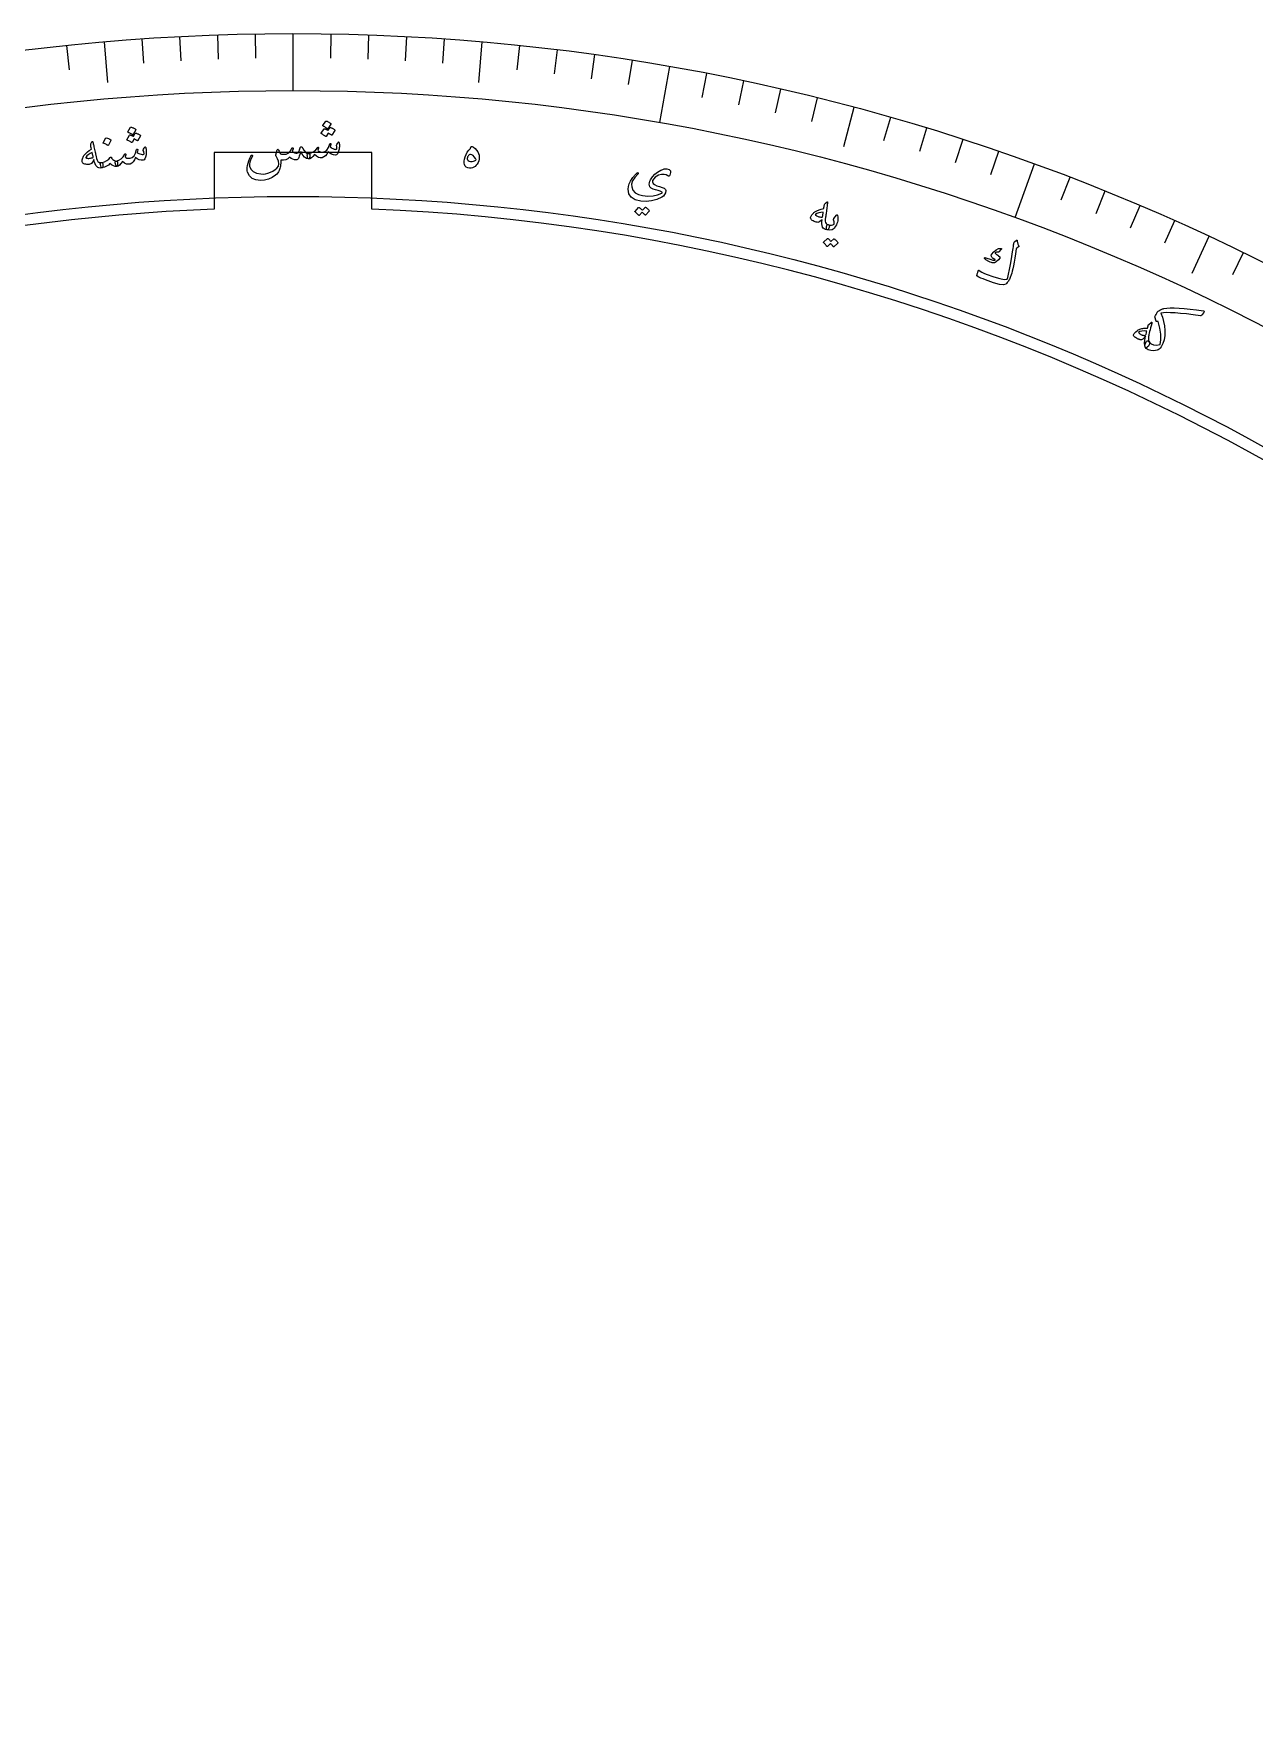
# Model space of a CAD drawing. Header units: millimetres. Extents: x -81 to 81, y -80 to 113.
# Drawn here: x -9.6 to 35.5, y 18.1 to 80.1 of the extents above; entities that cross this region are included whole.
import ezdxf

# ---------------------------------------------------------------- set-up
doc = ezdxf.new("R2010")
doc.units = ezdxf.units.MM
for name, color, linetype in [('CUT_INNER', 6, 'Continuous'), ('ENGRAVE', 7, 'Continuous'), ('ENGRAVE_FINE', 8, 'Continuous'), ('TEXT', 5, 'Continuous')]:
    doc.layers.add(name, color=color, linetype=linetype)

msp = doc.modelspace()

# ---------------------------------------------------------------- linework, layer by layer
at = {"layer": 'CUT_INNER'}
for points in [[(2.9175, 75.6895), (-2.9175, 75.6895), (-2.9175, 73.5994)], [(2.9175, 73.5994), (2.9175, 75.6895)]]:
    msp.add_lwpolyline(points, dxfattribs=at)
for centre, radius, start, end in [((0, -0.0002), 73.6574, 92.270063, 344.882979), ((0.0005, 0.0001), 73.657, 344.882642, 87.730351)]:
    msp.add_arc(centre, radius, start, end, dxfattribs=at)
at = {"layer": 'ENGRAVE'}
for points in [[(0, 80.0894), (0, 77.982)], [(-6.9803, 79.7847), (-6.8491, 78.2851)], [(6.9803, 79.7847), (6.8491, 78.2851)], [(13.9074, 78.8727), (13.5414, 76.7972)], [(20.7287, 77.3605), (20.3391, 75.9064)], [(27.3922, 75.2595), (26.6714, 73.2791)], [(33.8473, 72.5857), (33.2111, 71.2214)]]:
    msp.add_lwpolyline(points, dxfattribs=at)
for radius in [80.0894, 77.982, 74.068]:
    msp.add_circle((0, 0), radius, dxfattribs=at)
at = {"layer": 'ENGRAVE_FINE'}
for points in [[(-4.1916, 79.9797), (-4.1443, 79.0777)], [(-2.7951, 80.0407), (-2.7636, 79.138)], [(-1.3978, 80.0773), (-1.382, 79.1742)], [(1.3978, 80.0773), (1.382, 79.1742)], [(2.7951, 80.0407), (2.7636, 79.138)], [(4.1916, 79.9797), (4.1443, 79.0777)], [(-8.3716, 79.6507), (-8.2772, 78.7524)], [(-5.5868, 79.8944), (-5.5238, 78.9933)], [(5.5868, 79.8944), (5.5238, 78.9933)], [(8.3716, 79.6507), (8.2772, 78.7524)], [(9.7604, 79.4925), (9.6504, 78.596)], [(11.1463, 79.31), (11.0206, 78.4156)], [(12.5288, 79.1034), (12.3875, 78.2113)], [(15.2818, 78.618), (15.1094, 77.7314)], [(16.6515, 78.3393), (16.4637, 77.4558)], [(18.0162, 78.0368), (17.813, 77.1567)], [(19.3754, 77.7105), (19.1569, 76.8341)], [(22.0756, 76.9869), (21.8267, 76.1187)], [(23.4159, 76.5899), (23.1518, 75.7262)], [(24.749, 76.1696), (24.4699, 75.3106)], [(26.0746, 75.7261), (25.7805, 74.8721)], [(28.7015, 74.7699), (28.3778, 73.9267)], [(30.002, 74.2576), (29.6637, 73.4202)], [(31.2934, 73.7227), (30.9405, 72.8913)], [(32.5753, 73.1654), (32.2079, 72.3402)], [(35.1089, 71.9839), (34.713, 71.1721)]]:
    msp.add_lwpolyline(points, dxfattribs=at)
at = {"layer": 'TEXT'}
for points in [[(1.2167, 76.851), (1.2196, 76.8537), (1.2236, 76.8553), (1.2287, 76.8558), (1.235, 76.8552), (1.2573, 76.8465), (1.2789, 76.837), (1.2997, 76.8267), (1.3199, 76.8155), (1.3394, 76.8033), (1.3585, 76.79), (1.3771, 76.7756), (1.3952, 76.7601), (1.3997, 76.7545), (1.4019, 76.7493), (1.4018, 76.7444), (1.3994, 76.7398), (1.2872, 76.5706), (1.2832, 76.5676), (1.2781, 76.5674), (1.2719, 76.57), (1.2646, 76.5755), (1.2583, 76.5801), (1.2483, 76.587), (1.2347, 76.5962), (1.2174, 76.6078), (1.1961, 76.6216), (1.1707, 76.6378), (1.1409, 76.6562), (1.107, 76.677), (1.1025, 76.6804), (1.1002, 76.6838), (1.1003, 76.6872), (1.1026, 76.6906)], [(-6.9212, 76.2296), (-6.9186, 76.2326), (-6.9148, 76.2347), (-6.9097, 76.2357), (-6.9035, 76.2357), (-6.8579, 76.222), (-6.8146, 76.2042), (-6.7734, 76.1821), (-6.7345, 76.1559), (-6.7306, 76.1517), (-6.7286, 76.1474), (-6.7287, 76.1428), (-6.7307, 76.1382), (-6.8215, 75.9583), (-6.8251, 75.9539), (-6.8301, 75.9524), (-6.8365, 75.954), (-6.8443, 75.9585), (-6.851, 75.9624), (-6.8616, 75.9682), (-6.8761, 75.976), (-6.8945, 75.9856), (-6.917, 75.9971), (-6.9439, 76.0105), (-6.9753, 76.0257), (-7.0111, 76.0427), (-7.016, 76.0457), (-7.0185, 76.0488), (-7.0188, 76.0522), (-7.0169, 76.0558)], [(-5.8298, 76.4044), (-5.8272, 76.4074), (-5.8233, 76.4094), (-5.8183, 76.4103), (-5.812, 76.4102), (-5.789, 76.4036), (-5.7667, 76.3962), (-5.7451, 76.3878), (-5.7241, 76.3785), (-5.7036, 76.3682), (-5.6834, 76.3567), (-5.6636, 76.344), (-5.6442, 76.3302), (-5.6403, 76.3259), (-5.6384, 76.3211), (-5.6384, 76.3159), (-5.6404, 76.3102), (-5.7362, 76.1315), (-5.739, 76.129), (-5.7434, 76.1287), (-5.7494, 76.1305), (-5.7569, 76.1344), (-5.7619, 76.1372), (-5.7697, 76.1414), (-5.7802, 76.147), (-5.7936, 76.1542), (-5.8098, 76.1627), (-5.8288, 76.1724), (-5.8506, 76.1833), (-5.8752, 76.1954), (-5.9445, 76.0635), (-5.9482, 76.0602), (-5.9533, 76.0595), (-5.9597, 76.0615), (-5.9675, 76.0663), (-5.9742, 76.0703), (-5.9847, 76.0762), (-5.9991, 76.0841), (-6.0173, 76.094), (-6.0397, 76.1057), (-6.0665, 76.1194), (-6.0977, 76.135), (-6.1334, 76.1525), (-6.1372, 76.1555), (-6.139, 76.1588), (-6.1389, 76.1622), (-6.1367, 76.1657), (-6.0388, 76.3362), (-6.0362, 76.3392), (-6.0323, 76.3412), (-6.0273, 76.3422), (-6.021, 76.3421), (-6.0048, 76.3375), (-5.9886, 76.3325), (-5.9726, 76.3271), (-5.9567, 76.3212), (-5.941, 76.3147), (-5.9257, 76.3075), (-5.9108, 76.2995), (-5.8963, 76.2909)], [(-6.0045, 76.6257), (-6.0019, 76.6287), (-5.998, 76.6307), (-5.9929, 76.6317), (-5.9866, 76.6316), (-5.9636, 76.6251), (-5.9412, 76.6176), (-5.9195, 76.6093), (-5.8984, 76.6001), (-5.8779, 76.5898), (-5.8576, 76.5783), (-5.8377, 76.5658), (-5.8182, 76.552), (-5.8132, 76.5469), (-5.8106, 76.5419), (-5.8102, 76.5369), (-5.8121, 76.5321), (-5.9079, 76.3532), (-5.9116, 76.3498), (-5.9167, 76.3491), (-5.9231, 76.3512), (-5.9309, 76.3559), (-5.9376, 76.3599), (-5.9482, 76.3659), (-5.9627, 76.3738), (-5.981, 76.3836), (-6.0034, 76.3954), (-6.0303, 76.4091), (-6.0616, 76.4247), (-6.0974, 76.4422), (-6.1022, 76.4452), (-6.1047, 76.4484), (-6.105, 76.4517), (-6.103, 76.4553)], [(1.3698, 76.6142), (1.3727, 76.617), (1.3767, 76.6186), (1.3819, 76.619), (1.3881, 76.6184), (1.4103, 76.6097), (1.4318, 76.6001), (1.4526, 76.5897), (1.4726, 76.5785), (1.4921, 76.5663), (1.5111, 76.553), (1.5296, 76.5385), (1.5477, 76.523), (1.5511, 76.5183), (1.5526, 76.5133), (1.552, 76.5081), (1.5495, 76.5027), (1.4373, 76.3337), (1.4343, 76.3315), (1.4299, 76.3316), (1.4242, 76.334), (1.417, 76.3386), (1.4123, 76.3418), (1.405, 76.3467), (1.395, 76.3534), (1.3823, 76.3618), (1.367, 76.3718), (1.349, 76.3832), (1.3283, 76.3961), (1.305, 76.4104), (1.2236, 76.2857), (1.2196, 76.2826), (1.2145, 76.2824), (1.2083, 76.2851), (1.201, 76.2905), (1.1947, 76.2951), (1.1848, 76.302), (1.1712, 76.3113), (1.154, 76.3228), (1.1328, 76.3366), (1.1074, 76.3527), (1.0778, 76.3712), (1.0439, 76.3919), (1.0404, 76.3953), (1.0389, 76.3987), (1.0394, 76.4021), (1.0418, 76.4055), (1.1554, 76.5659), (1.1582, 76.5687), (1.1622, 76.5703), (1.1674, 76.5708), (1.1736, 76.5702), (1.1893, 76.5641), (1.2049, 76.5576), (1.2204, 76.5506), (1.2357, 76.5433), (1.2507, 76.5354), (1.2652, 76.5268), (1.2793, 76.5175), (1.293, 76.5074)], [(-7.4293, 76.0822), (-7.4174, 76.0975), (-7.4072, 76.1002), (-7.3985, 76.0903), (-7.3915, 76.0678), (-7.3886, 76.0541), (-7.3843, 76.0351), (-7.3787, 76.0109), (-7.3717, 75.9815), (-7.3635, 75.9465), (-7.3541, 75.9057), (-7.3437, 75.8591), (-7.3321, 75.8066), (-7.3206, 75.7551), (-7.3104, 75.7089), (-7.3014, 75.6682), (-7.2937, 75.6328), (-7.2872, 75.603), (-7.282, 75.5788), (-7.278, 75.5603), (-7.2753, 75.5475), (-7.256, 75.4669), (-7.2334, 75.4051), (-7.2075, 75.3619), (-7.1784, 75.3374), (-7.1587, 75.3287), (-7.1354, 75.3239), (-7.1085, 75.3232), (-7.0781, 75.3265), (-7.0598, 75.3253), (-7.0452, 75.3177), (-7.0341, 75.3039), (-7.0268, 75.2838), (-7.0225, 75.2592), (-7.021, 75.2341), (-7.0223, 75.2084), (-7.0263, 75.1821), (-7.0325, 75.1595), (-7.04, 75.1424), (-7.0489, 75.1308), (-7.0592, 75.1248), (-7.1176, 75.1198), (-7.1689, 75.1257), (-7.2131, 75.1424), (-7.2502, 75.1699), (-7.2833, 75.2124), (-7.3128, 75.2696), (-7.3387, 75.3416), (-7.361, 75.4283), (-7.3873, 75.3716), (-7.4153, 75.3263), (-7.445, 75.2924), (-7.4763, 75.2699), (-7.5026, 75.2604), (-7.534, 75.2546), (-7.5706, 75.2525), (-7.6123, 75.254), (-7.6567, 75.2594), (-7.6943, 75.2672), (-7.7251, 75.2773), (-7.7491, 75.2899), (-7.7692, 75.3063), (-7.7832, 75.3243), (-7.7911, 75.3437), (-7.793, 75.3646), (-7.7905, 75.3911), (-7.7847, 75.4209), (-7.7755, 75.4538), (-7.7629, 75.4899), (-7.7485, 75.5263), (-7.7357, 75.5555), (-7.7243, 75.5774), (-7.7145, 75.5922), (-7.6579, 75.6539), (-7.5952, 75.7129), (-7.5264, 75.7689), (-7.4517, 75.8221), (-7.4588, 75.8648), (-7.4646, 75.9017), (-7.4689, 75.9328), (-7.4718, 75.9581), (-7.4727, 75.9796), (-7.4707, 75.999), (-7.466, 76.0164), (-7.4586, 76.0318)], [(-7.4225, 75.687), (-7.5011, 75.6511), (-7.5667, 75.6099), (-7.6193, 75.5635), (-7.6588, 75.5118), (-7.6611, 75.5051), (-7.6603, 75.4992), (-7.6566, 75.4942), (-7.6498, 75.4901), (-7.6254, 75.4825), (-7.5993, 75.4774), (-7.5715, 75.4749), (-7.5419, 75.4749), (-7.5107, 75.4776), (-7.4777, 75.4828), (-7.443, 75.4905), (-7.4065, 75.5008), (-7.4009, 75.5032), (-7.3952, 75.507), (-7.3894, 75.5122), (-7.3834, 75.5189), (-7.3865, 75.5371), (-7.3901, 75.5561), (-7.3943, 75.5759), (-7.3989, 75.5966), (-7.404, 75.618), (-7.4097, 75.6402), (-7.4158, 75.6632), (-7.4225, 75.687)], [(-5.4788, 75.8999), (-5.4741, 75.9036), (-5.4682, 75.9029), (-5.4612, 75.8978), (-5.453, 75.8882), (-5.4438, 75.8716), (-5.436, 75.8477), (-5.4296, 75.8162), (-5.4247, 75.7774), (-5.4208, 75.7331), (-5.4201, 75.6897), (-5.4226, 75.6472), (-5.4282, 75.6056), (-5.4474, 75.524), (-5.471, 75.4648), (-5.499, 75.4278), (-5.5314, 75.413), (-5.6104, 75.4118), (-5.6849, 75.427), (-5.7546, 75.4585), (-5.8199, 75.5064), (-5.8554, 75.4203), (-5.9002, 75.3517), (-5.9541, 75.3007), (-6.0172, 75.2674), (-6.0852, 75.2557), (-6.156, 75.2674), (-6.2296, 75.3026), (-6.306, 75.3612), (-6.3574, 75.2827), (-6.4093, 75.2254), (-6.4619, 75.1891), (-6.5151, 75.1739), (-6.5265, 75.1791), (-6.5384, 75.1968), (-6.5508, 75.2267), (-6.5638, 75.2691), (-6.5709, 75.3114), (-6.568, 75.3433), (-6.5553, 75.3648), (-6.5326, 75.3758), (-6.4314, 75.4081), (-6.3449, 75.4613), (-6.273, 75.5355), (-6.2156, 75.6307), (-6.2125, 75.6359), (-6.209, 75.6398), (-6.2051, 75.6422), (-6.2008, 75.6433), (-6.1955, 75.6431), (-6.1906, 75.6418), (-6.1861, 75.6394), (-6.1821, 75.6357), (-6.1791, 75.6239), (-6.1823, 75.603), (-6.1918, 75.5731), (-6.2077, 75.5343), (-6.1805, 75.5075), (-6.1403, 75.4895), (-6.087, 75.4801), (-6.0206, 75.4794), (-5.9398, 75.5032), (-5.8723, 75.565), (-5.8181, 75.665), (-5.7771, 75.8032), (-5.7751, 75.8103), (-5.7724, 75.8155), (-5.769, 75.8187), (-5.7648, 75.82), (-5.7584, 75.8199), (-5.7528, 75.8186), (-5.748, 75.8162), (-5.7439, 75.8125), (-5.7407, 75.8071), (-5.7385, 75.8017), (-5.7376, 75.7961), (-5.7377, 75.7904), (-5.753, 75.6944), (-5.725, 75.6731), (-5.6919, 75.655), (-5.6537, 75.6401), (-5.6103, 75.6284), (-5.5685, 75.6217), (-5.5371, 75.6219), (-5.516, 75.629), (-5.5053, 75.6429), (-5.503, 75.6631), (-5.5072, 75.6913), (-5.5179, 75.7275), (-5.5351, 75.7716), (-5.5336, 75.7846), (-5.5237, 75.8103), (-5.5055, 75.8487), (-5.4788, 75.8999)], [(0.2645, 75.8673), (0.2689, 75.8786), (0.2753, 75.888), (0.2836, 75.8955), (0.2939, 75.9009), (0.3073, 75.903), (0.3204, 75.898), (0.3331, 75.886), (0.3456, 75.8669), (0.4008, 75.7742), (0.4572, 75.7082), (0.5147, 75.6688), (0.5736, 75.6562), (0.6019, 75.6489), (0.6194, 75.6254), (0.626, 75.5857), (0.6219, 75.5297), (0.6144, 75.4963), (0.6036, 75.4724), (0.5894, 75.4582), (0.5721, 75.4535), (0.4931, 75.47), (0.4218, 75.5181), (0.3582, 75.598), (0.3022, 75.7095), (0.2976, 75.7195), (0.2927, 75.7225), (0.2874, 75.7184), (0.2819, 75.7073), (0.2554, 75.6244), (0.2326, 75.5578), (0.2135, 75.5075), (0.1982, 75.4735), (0.1829, 75.4489), (0.164, 75.4313), (0.1414, 75.4208), (0.1152, 75.4173), (0.0515, 75.4229), (-0.0101, 75.4416), (-0.0694, 75.4735), (-0.1266, 75.5186), (-0.1909, 75.4619), (-0.2652, 75.4248), (-0.3496, 75.4073), (-0.4442, 75.4094), (-0.4469, 75.3503), (-0.4513, 75.2945), (-0.4574, 75.2421), (-0.4652, 75.1931), (-0.4747, 75.1473), (-0.4858, 75.1046), (-0.4987, 75.065), (-0.5132, 75.0284), (-0.5368, 74.9797), (-0.5659, 74.9352), (-0.6006, 74.8948), (-0.6408, 74.8586), (-0.7735, 74.7701), (-0.9111, 74.7072), (-1.0539, 74.6698), (-1.2019, 74.658), (-1.3721, 74.6792), (-1.5082, 74.7375), (-1.6104, 74.8332), (-1.6786, 74.9664), (-1.6894, 75.0136), (-1.6932, 75.0702), (-1.69, 75.1363), (-1.6797, 75.2118), (-1.6608, 75.2951), (-1.632, 75.3846), (-1.5932, 75.4801), (-1.5443, 75.5818), (-1.5398, 75.5888), (-1.535, 75.5938), (-1.5299, 75.5968), (-1.5245, 75.5979), (-1.5172, 75.5974), (-1.5109, 75.5954), (-1.5058, 75.592), (-1.5018, 75.5871), (-1.4992, 75.5814), (-1.4982, 75.5754), (-1.4989, 75.569), (-1.5013, 75.5624), (-1.5581, 75.4403), (-1.5947, 75.3381), (-1.6112, 75.2557), (-1.6078, 75.1931), (-1.5566, 75.0774), (-1.4688, 74.9899), (-1.3445, 74.9306), (-1.1836, 74.8993), (-1.1042, 74.8974), (-1.0197, 74.9073), (-0.9301, 74.929), (-0.8353, 74.9625), (-0.7403, 75.0068), (-0.6593, 75.0588), (-0.5921, 75.1185), (-0.5388, 75.1859), (-0.5262, 75.2752), (-0.5362, 75.3671), (-0.5689, 75.4617), (-0.6244, 75.5589), (-0.63, 75.57), (-0.633, 75.5808), (-0.6335, 75.5914), (-0.6315, 75.6017), (-0.5813, 75.7889), (-0.5742, 75.8059), (-0.5658, 75.8138), (-0.5562, 75.8128), (-0.5455, 75.8027), (-0.5309, 75.7755), (-0.517, 75.7455), (-0.5035, 75.7127), (-0.4907, 75.677), (-0.4672, 75.6466), (-0.4197, 75.6296), (-0.3481, 75.6259), (-0.2525, 75.6354), (-0.2008, 75.6503), (-0.1555, 75.6767), (-0.1167, 75.7147), (-0.0843, 75.7641), (-0.08, 75.7711), (-0.0759, 75.7785), (-0.0721, 75.7863), (-0.0686, 75.7945), (-0.0652, 75.803), (-0.0619, 75.8117), (-0.0585, 75.8205), (-0.0551, 75.8294), (-0.0482, 75.8463), (-0.0411, 75.8587), (-0.0336, 75.8666), (-0.0259, 75.87), (-0.0191, 75.8701), (-0.0124, 75.8683), (-0.0056, 75.8645), (0.0011, 75.8587), (0.0068, 75.8527), (0.0101, 75.8458), (0.0113, 75.838), (0.0101, 75.8294), (-0.0124, 75.7642), (-0.0152, 75.7443), (-0.0124, 75.7276), (-0.0039, 75.7139), (0.0101, 75.7034), (0.0543, 75.6832), (0.0994, 75.6723), (0.1452, 75.6707), (0.192, 75.6784), (0.2075, 75.6927), (0.2247, 75.7289), (0.2437, 75.7871), (0.2645, 75.8673)], [(1.6719, 76.079), (1.6769, 76.0823), (1.6827, 76.081), (1.6892, 76.0752), (1.6965, 76.0649), (1.7041, 76.0476), (1.7096, 76.023), (1.713, 75.9911), (1.7142, 75.9519), (1.7139, 75.9075), (1.7106, 75.8642), (1.7041, 75.8221), (1.6946, 75.7812), (1.6679, 75.7019), (1.6388, 75.6451), (1.6075, 75.6109), (1.5739, 75.5992), (1.495, 75.6054), (1.4224, 75.6275), (1.3558, 75.6655), (1.2954, 75.7193), (1.2519, 75.6369), (1.2009, 75.5728), (1.1425, 75.5271), (1.0765, 75.4998), (1.0077, 75.4946), (0.9383, 75.5129), (0.8684, 75.5548), (0.7977, 75.6204), (0.7392, 75.5471), (0.6821, 75.4948), (0.6264, 75.4637), (0.5721, 75.4535), (0.5612, 75.4598), (0.551, 75.4785), (0.5414, 75.5095), (0.5325, 75.5529), (0.5294, 75.5957), (0.5352, 75.6272), (0.55, 75.6473), (0.5736, 75.6562), (0.6773, 75.6788), (0.7685, 75.7237), (0.847, 75.7908), (0.9131, 75.8802), (0.9166, 75.8851), (0.9205, 75.8886), (0.9246, 75.8906), (0.929, 75.8913), (0.9343, 75.8907), (0.9391, 75.8889), (0.9432, 75.8861), (0.9469, 75.8821), (0.9488, 75.8699), (0.9436, 75.8495), (0.9313, 75.8206), (0.9119, 75.7834), (0.9364, 75.7543), (0.9748, 75.7325), (1.027, 75.7182), (1.093, 75.7112), (1.1757, 75.7273), (1.2487, 75.7826), (1.312, 75.8771), (1.3658, 76.0108), (1.3685, 76.0176), (1.3717, 76.0225), (1.3754, 76.0254), (1.3796, 76.0263), (1.386, 76.0256), (1.3914, 76.0238), (1.396, 76.0209), (1.3998, 76.0169), (1.4025, 76.0113), (1.4041, 76.0056), (1.4045, 76), (1.4039, 75.9943), (1.3796, 75.9002), (1.4055, 75.8764), (1.4368, 75.8552), (1.4734, 75.8368), (1.5155, 75.8211), (1.5565, 75.8105), (1.5878, 75.8078), (1.6094, 75.8128), (1.6213, 75.8256), (1.6256, 75.8455), (1.6241, 75.874), (1.6168, 75.911), (1.6038, 75.9566), (1.6065, 75.9694), (1.6187, 75.994), (1.6405, 76.0306), (1.6719, 76.079)], [(6.5807, 75.9049), (6.6007, 75.9121), (6.6227, 75.912), (6.6466, 75.9047), (6.6724, 75.8901), (6.7353, 75.8397), (6.7872, 75.7839), (6.828, 75.7229), (6.8578, 75.6566), (6.8764, 75.5887), (6.8833, 75.5203), (6.8786, 75.4517), (6.8623, 75.3827), (6.8385, 75.3205), (6.8083, 75.266), (6.7719, 75.2192), (6.7291, 75.1799), (6.6822, 75.1495), (6.633, 75.1291), (6.5817, 75.1188), (6.5282, 75.1185), (6.4593, 75.1296), (6.4044, 75.1541), (6.3635, 75.192), (6.3367, 75.2434), (6.3231, 75.3043), (6.3222, 75.3728), (6.3341, 75.4491), (6.3588, 75.533), (6.3947, 75.6192), (6.4402, 75.7001), (6.4951, 75.7756), (6.5597, 75.8457), (6.562, 75.8491), (6.5639, 75.855), (6.5655, 75.8635), (6.5667, 75.8745), (6.5685, 75.8865), (6.5714, 75.8956), (6.5754, 75.9017), (6.5807, 75.9049)], [(6.7515, 75.404), (6.7619, 75.4149), (6.7645, 75.4299), (6.7593, 75.449), (6.7463, 75.4722), (6.6994, 75.5335), (6.6523, 75.5778), (6.6051, 75.6051), (6.5578, 75.6154), (6.5348, 75.6133), (6.5127, 75.6029), (6.4916, 75.5843), (6.4715, 75.5573), (6.4547, 75.5278), (6.4436, 75.5015), (6.4381, 75.4784), (6.4382, 75.4585), (6.4508, 75.4208), (6.4754, 75.3926), (6.5121, 75.3737), (6.5608, 75.3643), (6.6155, 75.363), (6.6655, 75.3692), (6.7108, 75.3829), (6.7515, 75.404)], [(-6.5326, 75.3758), (-6.5143, 75.3716), (-6.5008, 75.3667), (-6.492, 75.3611), (-6.4879, 75.3548), (-6.4854, 75.3448), (-6.4838, 75.3325), (-6.4831, 75.3179), (-6.4833, 75.301), (-6.4872, 75.2462), (-6.4937, 75.2068), (-6.503, 75.1827), (-6.5151, 75.1739), (-6.576, 75.1772), (-6.6385, 75.1976), (-6.7026, 75.235), (-6.7682, 75.2894), (-6.8208, 75.2295), (-6.8868, 75.182), (-6.9662, 75.1472), (-7.0592, 75.1248), (-7.0695, 75.1259), (-7.0783, 75.1315), (-7.0856, 75.1414), (-7.0913, 75.1557), (-7.118, 75.2481), (-7.121, 75.2584), (-7.1212, 75.2699), (-7.1188, 75.2824), (-7.1136, 75.296), (-7.1071, 75.3068), (-7.0991, 75.3155), (-7.0894, 75.3221), (-7.0781, 75.3265), (-6.9668, 75.3539), (-6.8767, 75.3926), (-6.808, 75.443), (-6.7605, 75.5049), (-6.755, 75.5133), (-6.7483, 75.5195), (-6.7401, 75.5236), (-6.7307, 75.5256), (-6.7218, 75.5251), (-6.7151, 75.5219), (-6.7108, 75.5159), (-6.7088, 75.5072), (-6.7077, 75.4988), (-6.7062, 75.4916), (-6.7043, 75.4856), (-6.7019, 75.4807), (-6.6602, 75.4388), (-6.6181, 75.4073), (-6.5756, 75.3863), (-6.5326, 75.3758)], [(13.8576, 74.8318), (13.7901, 74.8691), (13.71, 74.8848), (13.6174, 74.8789), (13.5123, 74.8515), (13.4431, 74.8196), (13.3827, 74.7776), (13.3312, 74.7253), (13.2885, 74.6629), (13.283, 74.6498), (13.2802, 74.6358), (13.2801, 74.6206), (13.2826, 74.6045), (13.3093, 74.5508), (13.3618, 74.5045), (13.4401, 74.4656), (13.5441, 74.4339), (13.647, 74.4035), (13.7194, 74.3691), (13.7614, 74.3309), (13.773, 74.2888), (13.76, 74.2076), (13.7309, 74.1386), (13.6855, 74.0818), (13.624, 74.037), (13.44, 73.9544), (13.2511, 73.9028), (13.057, 73.8824), (12.8576, 73.8929), (12.6468, 73.9447), (12.4981, 74.0367), (12.4114, 74.1695), (12.3866, 74.3431), (12.3986, 74.4341), (12.428, 74.5302), (12.4747, 74.6314), (12.5389, 74.7376), (12.56, 74.7666), (12.5813, 74.7944), (12.6028, 74.8211), (12.6246, 74.8465), (12.6467, 74.8709), (12.6695, 74.8943), (12.6928, 74.9167), (12.7167, 74.9382), (12.729, 74.9467), (12.7391, 74.9493), (12.7471, 74.9459), (12.753, 74.9366), (12.7553, 74.926), (12.7546, 74.9158), (12.7508, 74.9062), (12.744, 74.8971), (12.6277, 74.7655), (12.5513, 74.6419), (12.5146, 74.5265), (12.5173, 74.4194), (12.5637, 74.2991), (12.6456, 74.2058), (12.7631, 74.1394), (12.9162, 74.0998), (13.118, 74.0808), (13.3045, 74.09), (13.4759, 74.1275), (13.6323, 74.1934), (13.6422, 74.1996), (13.6468, 74.2068), (13.6461, 74.2149), (13.6402, 74.224), (13.6133, 74.2439), (13.5641, 74.2654), (13.4928, 74.2887), (13.3993, 74.3137), (13.3048, 74.3429), (13.235, 74.3785), (13.19, 74.4206), (13.1696, 74.469), (13.1657, 74.5224), (13.1716, 74.5767), (13.1873, 74.6318), (13.2129, 74.6877), (13.2828, 74.7941), (13.3703, 74.8878), (13.4757, 74.9689), (13.5987, 75.0372), (13.631, 75.0528), (13.662, 75.0657), (13.6916, 75.0761), (13.7199, 75.0838), (13.7468, 75.089), (13.7721, 75.092), (13.7958, 75.0926), (13.818, 75.091), (13.9015, 75.0674), (13.9467, 75.0208), (13.9536, 74.9513), (13.9223, 74.8588), (13.9073, 74.8351), (13.8915, 74.8227), (13.8749, 74.8216), (13.8576, 74.8318)], [(19.7227, 73.856), (19.7392, 73.8662), (19.7498, 73.8651), (19.7544, 73.8528), (19.7531, 73.8292), (19.751, 73.8154), (19.7484, 73.7961), (19.7452, 73.7715), (19.7414, 73.7415), (19.7368, 73.7059), (19.7313, 73.6644), (19.7247, 73.617), (19.7172, 73.5638), (19.7099, 73.5115), (19.7032, 73.4647), (19.6973, 73.4234), (19.6922, 73.3876), (19.6878, 73.3574), (19.6842, 73.3329), (19.6814, 73.3142), (19.6795, 73.3012), (19.6693, 73.219), (19.6688, 73.1531), (19.6779, 73.1036), (19.6966, 73.0705), (19.712, 73.0554), (19.7321, 73.0428), (19.757, 73.0327), (19.7867, 73.0251), (19.8034, 73.0176), (19.8144, 73.0054), (19.8199, 72.9886), (19.8198, 72.9672), (19.8151, 72.9426), (19.8077, 72.9185), (19.7975, 72.8949), (19.7846, 72.8718), (19.7708, 72.8527), (19.7578, 72.8394), (19.7454, 72.8316), (19.7337, 72.8296), (19.6772, 72.8454), (19.6312, 72.8689), (19.5957, 72.9), (19.5706, 72.9388), (19.5545, 72.9902), (19.5469, 73.0541), (19.5479, 73.1306), (19.5575, 73.2197), (19.5129, 73.1758), (19.4708, 73.1432), (19.4311, 73.1219), (19.3939, 73.1118), (19.366, 73.1121), (19.3345, 73.1176), (19.2995, 73.1285), (19.261, 73.1446), (19.2213, 73.1652), (19.1888, 73.1857), (19.1635, 73.206), (19.1454, 73.2261), (19.1324, 73.2486), (19.1256, 73.2703), (19.125, 73.2912), (19.1305, 73.3115), (19.1422, 73.3355), (19.1581, 73.3613), (19.1782, 73.3889), (19.2026, 73.4183), (19.2289, 73.4473), (19.2511, 73.4702), (19.2695, 73.4867), (19.2838, 73.4971), (19.3585, 73.5351), (19.4379, 73.5683), (19.5219, 73.5967), (19.6106, 73.6203), (19.6189, 73.6628), (19.6264, 73.6994), (19.6333, 73.73), (19.6394, 73.7547), (19.6462, 73.7751), (19.6548, 73.7926), (19.6653, 73.8073), (19.6777, 73.8191)], [(13.0094, 73.6651), (13.0127, 73.6674), (13.0168, 73.6684), (13.0218, 73.6681), (13.0277, 73.6665), (13.0478, 73.6545), (13.067, 73.6418), (13.0854, 73.6284), (13.103, 73.6142), (13.1198, 73.5992), (13.136, 73.5832), (13.1516, 73.5661), (13.1666, 73.548), (13.1692, 73.5428), (13.1698, 73.5377), (13.1685, 73.5326), (13.1652, 73.5277), (13.0306, 73.3779), (13.0273, 73.3762), (13.0231, 73.3769), (13.0179, 73.3801), (13.0118, 73.3858), (13.0077, 73.3907), (13.0009, 73.3977), (12.9915, 73.4067), (12.9792, 73.4178), (12.9642, 73.4311), (12.9462, 73.4468), (12.9252, 73.4649), (12.9012, 73.4853), (12.7956, 73.3689), (12.791, 73.3656), (12.786, 73.3655), (12.7803, 73.3686), (12.7742, 73.3749), (12.7688, 73.3804), (12.7603, 73.3888), (12.7486, 73.3999), (12.7338, 73.4139), (12.7156, 73.4308), (12.6936, 73.4506), (12.6679, 73.4733), (12.6385, 73.4989), (12.6357, 73.5029), (12.6348, 73.5064), (12.6357, 73.5097), (12.6386, 73.5126), (12.7736, 73.6561), (12.7768, 73.6584), (12.7809, 73.6594), (12.7859, 73.6591), (12.7918, 73.6575), (12.8091, 73.6483), (12.8256, 73.6382), (12.8414, 73.6272), (12.8565, 73.6154), (12.8709, 73.6028), (12.8847, 73.5896), (12.8977, 73.5758), (12.9101, 73.5615)], [(19.5906, 73.4835), (19.5043, 73.4775), (19.4285, 73.4619), (19.363, 73.4368), (19.3079, 73.4023), (19.3034, 73.3968), (19.302, 73.3911), (19.3038, 73.3851), (19.3087, 73.3788), (19.3288, 73.3631), (19.3515, 73.3492), (19.3767, 73.3371), (19.4044, 73.3268), (19.4346, 73.3183), (19.4673, 73.3116), (19.5025, 73.3067), (19.5402, 73.3035), (19.5463, 73.3038), (19.553, 73.3054), (19.5603, 73.3082), (19.5682, 73.3124), (19.5717, 73.3305), (19.575, 73.3496), (19.578, 73.3696), (19.5809, 73.3905), (19.5836, 73.4124), (19.5861, 73.4352), (19.5884, 73.4589), (19.5906, 73.4835)], [(19.9884, 73.2526), (20.0861, 73.3706), (20.0991, 73.3829), (20.1101, 73.3856), (20.119, 73.3787), (20.1258, 73.362), (20.1342, 73.3156), (20.1376, 73.2686), (20.1362, 73.2211), (20.13, 73.1729), (20.1187, 73.124), (20.1022, 73.0741), (20.0805, 73.0231), (20.0535, 72.971), (19.9921, 72.8878), (19.9184, 72.8365), (19.8322, 72.8171), (19.7337, 72.8296), (19.7246, 72.8395), (19.719, 72.8633), (19.7169, 72.901), (19.7182, 72.9527), (19.7219, 72.9796), (19.7283, 73.0007), (19.7376, 73.0161), (19.7496, 73.0258), (19.7579, 73.0285), (19.7669, 73.0293), (19.7764, 73.0282), (19.7867, 73.0251), (19.8472, 73.0108), (19.9026, 73.0088), (19.9531, 73.0192), (19.9985, 73.0421), (20.0008, 73.0443), (20.0023, 73.0475), (20.0029, 73.0519), (20.0026, 73.0573), (20.0025, 73.0903), (19.9984, 73.125), (19.9904, 73.1613), (19.9785, 73.1993), (19.975, 73.2134), (19.9755, 73.2269), (19.98, 73.24), (19.9884, 73.2526)], [(19.9879, 72.4964), (19.9913, 72.4983), (19.9955, 72.4989), (20.0005, 72.4981), (20.0063, 72.4959), (20.0252, 72.4821), (20.0433, 72.4676), (20.0604, 72.4525), (20.0767, 72.4368), (20.0921, 72.4202), (20.1069, 72.4027), (20.1209, 72.3842), (20.1342, 72.3647), (20.1363, 72.3593), (20.1365, 72.3541), (20.1347, 72.3492), (20.1309, 72.3446), (19.9822, 72.2083), (19.9788, 72.2069), (19.9747, 72.208), (19.9698, 72.2117), (19.9641, 72.218), (19.9606, 72.2233), (19.9544, 72.2309), (19.9458, 72.2408), (19.9346, 72.253), (19.9208, 72.2677), (19.9042, 72.285), (19.8849, 72.305), (19.8628, 72.3276), (19.7462, 72.2218), (19.7414, 72.2189), (19.7363, 72.2193), (19.731, 72.2229), (19.7254, 72.2299), (19.7206, 72.2358), (19.7128, 72.245), (19.7022, 72.2572), (19.6887, 72.2725), (19.672, 72.2911), (19.6518, 72.3129), (19.6283, 72.338), (19.6012, 72.3663), (19.5988, 72.3705), (19.5982, 72.3741), (19.5994, 72.3773), (19.6026, 72.3799), (19.751, 72.5099), (19.7545, 72.5119), (19.7587, 72.5125), (19.7636, 72.5117), (19.7694, 72.5096), (19.7858, 72.4987), (19.8014, 72.4871), (19.8162, 72.4747), (19.8302, 72.4614), (19.8435, 72.4475), (19.856, 72.4331), (19.8678, 72.4181), (19.8788, 72.4026)], [(26.7612, 72.4306), (26.765, 72.4035), (26.7697, 72.3774), (26.7753, 72.3523), (26.7819, 72.3281), (26.7897, 72.3049), (26.7986, 72.2826), (26.8088, 72.2612), (26.8203, 72.2407), (26.8237, 72.2303), (26.8224, 72.2201), (26.8163, 72.2102), (26.8054, 72.2006), (26.7433, 72.1516), (26.737, 72.1461), (26.7322, 72.1413), (26.7289, 72.1371), (26.7269, 72.1336), (26.6986, 71.9494), (26.6717, 71.7834), (26.6463, 71.6356), (26.6224, 71.506), (26.5999, 71.3948), (26.579, 71.302), (26.5594, 71.2279), (26.5414, 71.1722), (26.5028, 71.0688), (26.4888, 71.0367), (26.4731, 71.0051), (26.4558, 70.974), (26.4368, 70.9433), (26.4161, 70.9131), (26.3936, 70.8834), (26.3691, 70.8543), (26.3428, 70.8257), (26.2609, 70.7992), (26.1089, 70.8169), (25.8866, 70.8782), (25.5937, 70.9826), (25.5035, 71.0186), (25.4208, 71.0543), (25.3457, 71.0894), (25.2781, 71.1242), (25.2727, 71.1293), (25.2695, 71.1351), (25.2687, 71.1415), (25.2701, 71.1486), (25.2798, 71.1818), (25.2887, 71.2119), (25.2971, 71.2389), (25.3048, 71.2629), (25.3119, 71.2841), (25.3186, 71.3028), (25.3249, 71.3189), (25.3307, 71.3325), (25.3344, 71.34), (25.3387, 71.3434), (25.3437, 71.3427), (25.3493, 71.3379), (25.3934, 71.3053), (25.4532, 71.2716), (25.5287, 71.2367), (25.6198, 71.2005), (25.8949, 71.1011), (26.1147, 71.0355), (26.2793, 71.0043), (26.389, 71.0079), (26.4127, 71.0722), (26.443, 71.1938), (26.4798, 71.3727), (26.5229, 71.609), (26.564, 71.8463), (26.5942, 72.0261), (26.6136, 72.1484), (26.6224, 72.2131), (26.6243, 72.231), (26.6261, 72.2477), (26.6277, 72.2633), (26.6292, 72.2777), (26.6306, 72.2909), (26.6317, 72.3026), (26.6326, 72.3129), (26.6333, 72.3218), (26.636, 72.3408), (26.6416, 72.3577), (26.6502, 72.3727), (26.6617, 72.3857), (26.7321, 72.451), (26.7375, 72.4551), (26.7424, 72.4574), (26.7469, 72.4576), (26.7511, 72.456), (26.7551, 72.4513), (26.7582, 72.4455), (26.7602, 72.4386), (26.7612, 72.4306)], [(26.1691, 72.1487), (26.1729, 72.1467), (26.1758, 72.1439), (26.1778, 72.1402), (26.1789, 72.1356), (26.1785, 72.132), (26.1774, 72.1283), (26.1758, 72.1246), (26.1735, 72.1208), (26.0879, 72.0249), (26.0783, 72.0155), (26.0694, 72.0088), (26.0612, 72.0049), (26.0537, 72.0037), (26.0241, 72.0059), (25.9977, 72.0042), (25.9744, 71.9987), (25.9543, 71.9894), (25.9486, 71.9827), (25.9496, 71.9731), (25.9574, 71.9604), (25.972, 71.9447), (25.9824, 71.9363), (25.9934, 71.928), (26.0048, 71.9198), (26.0168, 71.9117), (26.0293, 71.9038), (26.0427, 71.8958), (26.0568, 71.8878), (26.0716, 71.8799), (26.1176, 71.8379), (26.1182, 71.7857), (26.0735, 71.7234), (25.9837, 71.6508), (25.9505, 71.6315), (25.9201, 71.6181), (25.8925, 71.6106), (25.8676, 71.609), (25.8422, 71.6126), (25.8088, 71.6224), (25.7674, 71.6384), (25.718, 71.6604), (25.693, 71.6722), (25.6696, 71.6844), (25.6478, 71.6968), (25.6276, 71.7095), (25.6089, 71.7222), (25.5915, 71.7344), (25.5754, 71.7461), (25.5607, 71.7573), (25.5525, 71.7667), (25.5475, 71.7758), (25.5457, 71.7846), (25.5471, 71.7932), (25.5514, 71.8011), (25.5575, 71.8057), (25.5654, 71.8069), (25.5752, 71.8048), (25.6056, 71.7962), (25.6399, 71.7859), (25.6781, 71.7738), (25.7202, 71.7601), (25.7987, 71.7345), (25.861, 71.7173), (25.9072, 71.7085), (25.9372, 71.7083), (25.9415, 71.7096), (25.9446, 71.7122), (25.9463, 71.7162), (25.9468, 71.7216), (25.946, 71.7253), (25.9436, 71.7293), (25.9394, 71.7337), (25.9336, 71.7383), (25.8772, 71.7755), (25.854, 71.7922), (25.8354, 71.8097), (25.8212, 71.8279), (25.8115, 71.847), (25.8049, 71.8676), (25.8035, 71.8869), (25.8074, 71.9049), (25.8166, 71.9217), (25.8986, 72.0274), (25.9847, 72.1005), (26.0749, 72.1409), (26.1691, 72.1487)], [(31.6449, 68.6804), (31.6538, 68.6517), (31.6505, 68.6189), (31.6353, 68.5821), (31.6079, 68.5412), (31.5704, 68.4986), (31.54, 68.474), (31.5167, 68.4675), (31.5005, 68.4792), (31.4727, 68.551), (31.464, 68.6452), (31.4745, 68.7619), (31.504, 68.9011), (31.4478, 68.8371), (31.3986, 68.7933), (31.3566, 68.7698), (31.3217, 68.7665), (31.3056, 68.7706), (31.2887, 68.776), (31.2711, 68.7826), (31.2526, 68.7906), (31.2333, 68.7995), (31.2133, 68.809), (31.1924, 68.8192), (31.1708, 68.8301), (31.1337, 68.8514), (31.1053, 68.8702), (31.0857, 68.8867), (31.0748, 68.9007), (31.0652, 68.932), (31.0632, 68.9596), (31.0687, 68.9835), (31.0818, 69.0037), (31.1432, 69.0628), (31.1939, 69.1075), (31.2339, 69.1379), (31.2631, 69.1541), (31.2979, 69.1662), (31.3336, 69.1766), (31.3702, 69.1853), (31.4079, 69.1923), (31.4468, 69.1977), (31.4872, 69.2014), (31.5293, 69.2034), (31.5729, 69.2038), (31.5991, 69.2883), (31.6046, 69.3058), (31.6113, 69.3205), (31.6192, 69.3325), (31.6284, 69.3418), (31.7137, 69.4142), (31.728, 69.4215), (31.7362, 69.4169), (31.7384, 69.4006), (31.7345, 69.3725), (31.7106, 69.2884), (31.6892, 69.211), (31.6702, 69.1404), (31.6537, 69.0765), (31.6399, 69.0194), (31.6292, 68.9691), (31.6216, 68.9256), (31.6172, 68.8889), (31.6145, 68.8259), (31.6182, 68.7701), (31.6284, 68.7216), (31.6449, 68.6804)], [(33.6439, 69.8364), (33.6666, 69.83), (33.6773, 69.8184), (33.676, 69.8018), (33.6626, 69.7799), (33.5968, 69.7017), (33.5788, 69.6822), (33.5617, 69.6686), (33.5456, 69.6608), (33.5303, 69.6588), (33.2615, 69.6954), (33.0172, 69.725), (32.7974, 69.7478), (32.602, 69.7639), (32.4313, 69.7732), (32.2852, 69.7756), (32.1638, 69.7711), (32.0671, 69.76), (32.126, 69.6089), (32.1704, 69.4519), (32.2006, 69.289), (32.2163, 69.1203), (32.2149, 68.9328), (32.1918, 68.7689), (32.1473, 68.6288), (32.0816, 68.5123), (32.0424, 68.4644), (32.0048, 68.4277), (31.9687, 68.402), (31.9341, 68.3874), (31.8088, 68.3663), (31.6989, 68.3702), (31.6045, 68.399), (31.5253, 68.4529), (31.4973, 68.489), (31.4843, 68.5324), (31.4864, 68.5832), (31.5035, 68.6413), (31.5239, 68.6846), (31.5459, 68.7135), (31.5697, 68.728), (31.5952, 68.728), (31.6055, 68.7227), (31.6173, 68.7129), (31.6304, 68.6988), (31.6449, 68.6804), (31.7107, 68.6175), (31.7989, 68.5831), (31.9097, 68.5773), (32.0432, 68.5998), (32.0705, 68.7748), (32.0673, 68.9742), (32.0332, 69.198), (31.9678, 69.4463), (31.9649, 69.4512), (31.9607, 69.4539), (31.9552, 69.4544), (31.9483, 69.4528), (31.9172, 69.4448), (31.9102, 69.4435), (31.9043, 69.4452), (31.8994, 69.4497), (31.8955, 69.4572), (31.8471, 69.6132), (31.8486, 69.6227), (31.8566, 69.6422), (31.8711, 69.6718), (31.8921, 69.7114), (31.9157, 69.7529), (31.9374, 69.786), (31.9572, 69.8107), (31.975, 69.827), (32.0015, 69.846), (32.0275, 69.863), (32.0532, 69.878), (32.0784, 69.891), (32.1032, 69.9023), (32.1277, 69.9117), (32.152, 69.9195), (32.1759, 69.9255), (32.2856, 69.9407), (32.4163, 69.9487), (32.5682, 69.9493), (32.7411, 69.9424), (32.9351, 69.9279), (33.1503, 69.9055), (33.3865, 69.8751), (33.6439, 69.8364)], [(31.5478, 69.089), (31.4512, 69.0975), (31.3683, 69.0928), (31.2989, 69.0752), (31.2432, 69.0445), (31.2541, 69.0272), (31.2702, 69.01), (31.2916, 68.9929), (31.3182, 68.9759), (31.3344, 68.9677), (31.3509, 68.9601), (31.3678, 68.9531), (31.3852, 68.9466), (31.4031, 68.941), (31.4217, 68.9365), (31.4409, 68.9331), (31.4607, 68.9308), (31.4867, 68.9347), (31.5078, 68.9526), (31.5242, 68.9844), (31.5358, 69.0301), (31.5393, 69.0521), (31.5425, 69.0692), (31.5453, 69.0815), (31.5478, 69.089)]]:
    msp.add_lwpolyline(points, close=True, dxfattribs=at)

doc.saveas('drawing.dxf')
